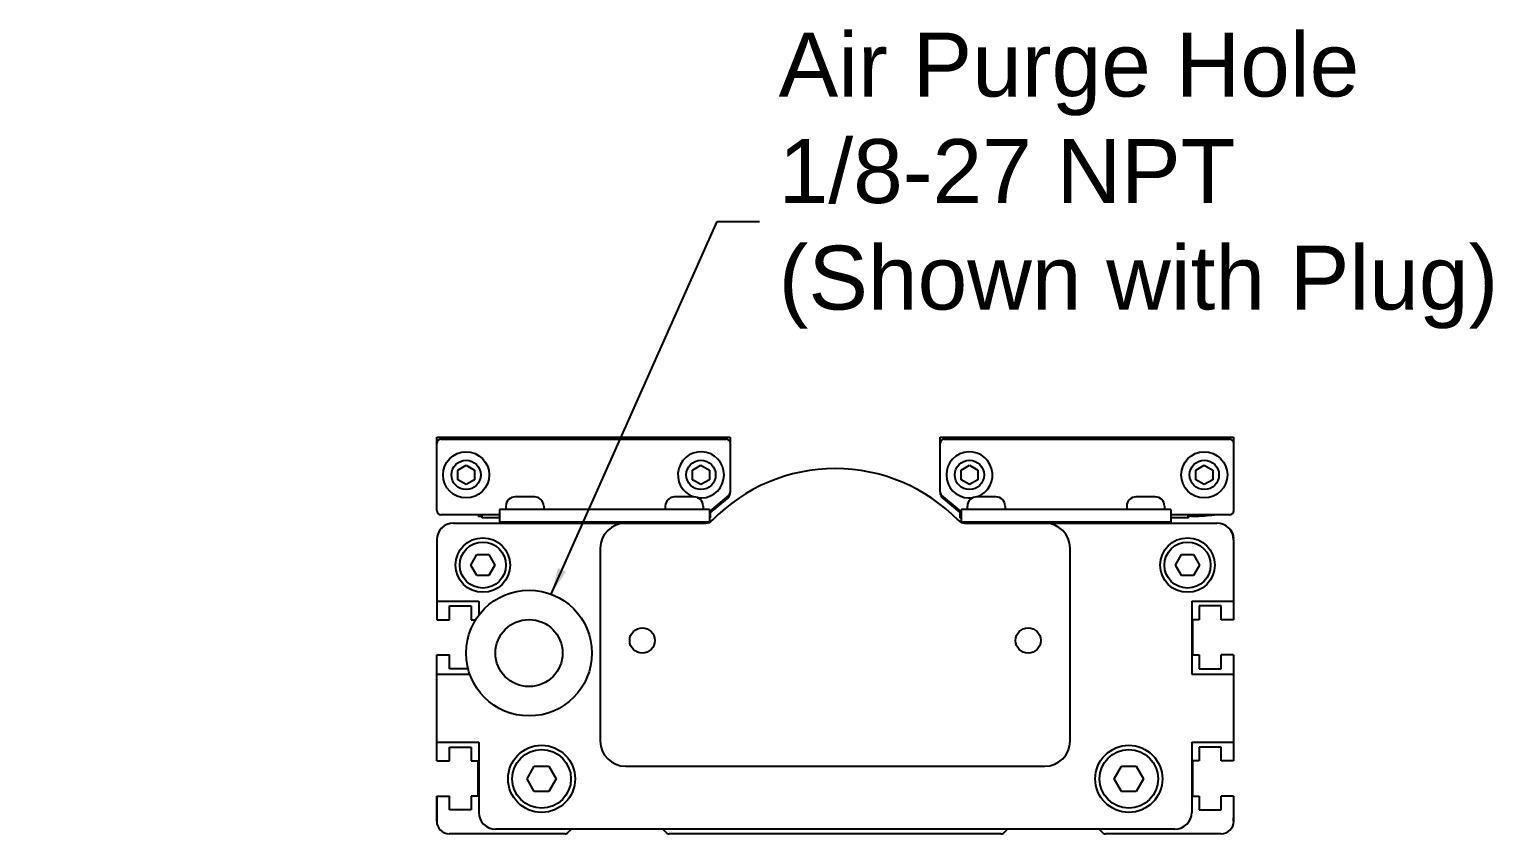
# Model space of a CAD drawing. Extents: x 8 to 48, y 2.1 to 24.2.
# Drawn here: x 8.01 to 14.88, y 12.9 to 16.68 of the extents above; entities that cross this region are included whole.
import ezdxf

# ---------------------------------------------------------------- set-up
doc = ezdxf.new("R2010")
doc.units = 0
doc.header["$LTSCALE"] = 0.5
doc.header["$MEASUREMENT"] = 0
doc.layers.get('0').update_dxf_attribs({"linetype": 'CONTINUOUS'})
doc.styles.add('ROMANS', font='ROMANS')
doc.dimstyles.get("Standard").update_dxf_attribs({"dimtxt": 0.18, "dimasz": 0.18, "dimexe": 0.18, "dimexo": 0.0625, "dimgap": 0.09, "dimtad": 0, "dimtih": 1, "dimtoh": 1, "dimdec": 4, "dimzin": 0, "dimtxsty": 'ROMANS', "dimcen": 0.09, "dimazin": 3, "dimtfac": 1, "dimtdec": 4, "dimtofl": 0, "dimtmove": 0, "dimatfit": 3, "dimtolj": 1, "dimtzin": 0})

msp = doc.modelspace()

# ---------------------------------------------------------------- linework, layer by layer
for p, q in [((9.9203, 14.7656), (11.2982, 14.7656)), ((9.9203, 14.4211), (9.9203, 14.7656)), ((9.94, 14.7557), (11.2786, 14.7557)), ((11.2982, 14.7656), (11.2982, 14.509)), ((12.2825, 14.7656), (13.6604, 14.7656)), ((12.2825, 14.509), (12.2825, 14.7656)), ((12.3022, 14.7557), (13.6408, 14.7557)), ((13.6604, 14.7656), (13.6604, 14.4211)), ((10.0187, 14.6111), (10.0581, 14.6339)), ((10.0581, 14.6339), (10.0975, 14.6111)), ((11.1211, 14.6111), (11.1604, 14.6339)), ((11.1604, 14.6339), (11.1998, 14.6111)), ((12.3809, 14.6111), (12.4203, 14.6339)), ((12.4203, 14.6339), (12.4597, 14.6111)), ((13.4833, 14.6111), (13.5226, 14.6339)), ((13.5226, 14.6339), (13.562, 14.6111)), ((10.0187, 14.5657), (10.0187, 14.6111)), ((10.0581, 14.5429), (10.0187, 14.5657)), ((10.0975, 14.5657), (10.0581, 14.5429)), ((10.0975, 14.6111), (10.0975, 14.5657)), ((11.1211, 14.5657), (11.1211, 14.6111)), ((11.1604, 14.5429), (11.1211, 14.5657)), ((11.1998, 14.5657), (11.1604, 14.5429)), ((11.1998, 14.6111), (11.1998, 14.5657)), ((12.3809, 14.5657), (12.3809, 14.6111)), ((12.4203, 14.5429), (12.3809, 14.5657)), ((12.4597, 14.5657), (12.4203, 14.5429)), ((12.4597, 14.6111), (12.4597, 14.5657)), ((13.4833, 14.5657), (13.4833, 14.6111)), ((13.5226, 14.5429), (13.4833, 14.5657)), ((13.562, 14.5657), (13.5226, 14.5429)), ((13.562, 14.6111), (13.562, 14.5657)), ((11.2912, 14.4939), (11.1998, 14.4172)), ((12.3809, 14.4172), (12.2895, 14.4939)), ((11.1998, 14.4261), (10.2156, 14.4261)), ((10.2156, 14.4261), (10.2156, 14.367)), ((10.2451, 14.4418), (10.2451, 14.4261)), ((10.3789, 14.4851), (10.2884, 14.4851)), ((10.4223, 14.4418), (10.4223, 14.4261)), ((10.9931, 14.4418), (10.9931, 14.4261)), ((11.127, 14.4851), (11.0364, 14.4851)), ((11.1703, 14.4418), (11.1703, 14.4261)), ((11.1998, 14.4261), (11.1998, 14.3677)), ((11.2036, 14.4106), (11.2842, 14.4782)), ((12.2966, 14.4782), (12.3758, 14.4117)), ((13.3652, 14.4261), (12.3809, 14.4261)), ((12.3809, 14.4261), (12.3809, 14.3677)), ((12.4104, 14.4418), (12.4104, 14.4261)), ((12.5443, 14.4851), (12.4538, 14.4851)), ((12.5876, 14.4418), (12.5876, 14.4261)), ((13.1585, 14.4418), (13.1585, 14.4261)), ((13.2923, 14.4851), (13.2018, 14.4851)), ((13.3356, 14.4418), (13.3356, 14.4261)), ((13.3652, 14.4261), (13.3652, 14.367)), ((10.2156, 14.4014), (9.94, 14.4014)), ((9.999, 14.362), (11.1839, 14.362)), ((10.1171, 14.4014), (10.1171, 14.3915)), ((10.1317, 14.3924), (10.1171, 14.3915)), ((10.1317, 14.4014), (10.1317, 14.3871)), ((10.2156, 14.3871), (10.1317, 14.3871)), ((11.1982, 14.367), (10.2156, 14.367)), ((10.2845, 14.367), (10.2845, 14.362)), ((10.3829, 14.367), (10.3829, 14.362)), ((10.4737, 14.362), (10.4737, 14.367)), ((10.8629, 14.362), (10.8629, 14.367)), ((10.9833, 14.362), (10.9833, 14.367)), ((11.0325, 14.367), (11.0325, 14.362)), ((11.1309, 14.367), (11.1309, 14.362)), ((11.2049, 14.3871), (11.1998, 14.3871)), ((11.2017, 14.4188), (11.2017, 14.3871)), ((11.2049, 14.3871), (11.2049, 14.4106)), ((12.3758, 14.4215), (12.3758, 14.3871)), ((12.3758, 14.3871), (12.3809, 14.3871)), ((13.3652, 14.367), (12.3825, 14.367)), ((12.3968, 14.362), (13.5817, 14.362)), ((12.4498, 14.367), (12.4498, 14.362)), ((12.5482, 14.367), (12.5482, 14.362)), ((12.5975, 14.362), (12.5975, 14.367)), ((12.7178, 14.362), (12.7178, 14.367)), ((13.107, 14.362), (13.107, 14.367)), ((13.1978, 14.367), (13.1978, 14.362)), ((13.2963, 14.367), (13.2963, 14.362)), ((13.6408, 14.4014), (13.3652, 14.4014)), ((13.449, 14.3871), (13.3652, 14.3871)), ((13.4458, 14.4014), (13.4458, 14.3871)), ((13.449, 14.3871), (13.449, 14.393)), ((13.4636, 14.3939), (13.4636, 14.3915)), ((13.5565, 14.398), (13.5473, 14.3971)), ((9.9203, 14.2833), (9.9203, 13.9082)), ((13.6604, 14.2833), (13.6604, 13.9082)), ((10.08, 14.165), (10.1084, 14.2143)), ((10.1084, 14.1158), (10.08, 14.165)), ((10.1084, 14.2143), (10.1652, 14.2143)), ((10.1652, 14.2143), (10.1936, 14.165)), ((10.1936, 14.165), (10.1652, 14.1158)), ((13.3871, 14.165), (13.4155, 14.2143)), ((13.4155, 14.1158), (13.3871, 14.165)), ((13.4155, 14.2143), (13.4723, 14.2143)), ((13.4723, 14.2143), (13.5007, 14.165)), ((13.5007, 14.165), (13.4723, 14.1158)), ((10.1652, 14.1158), (10.1084, 14.1158)), ((13.4723, 14.1158), (13.4155, 14.1158)), ((9.9203, 13.996), (10.1173, 13.996)), ((10.1173, 13.996), (10.1173, 13.9291)), ((13.4634, 13.996), (13.4634, 13.653)), ((13.4634, 13.996), (13.6604, 13.996)), ((9.9203, 13.2454), (9.9203, 13.7429)), ((13.6604, 13.7429), (13.6604, 13.2454)), ((9.9203, 13.653), (10.0751, 13.653)), ((13.4634, 13.653), (13.6604, 13.653)), ((9.9203, 13.334), (10.1173, 13.334)), ((10.1173, 13.334), (10.1173, 13.0037)), ((13.4634, 13.334), (13.6604, 13.334)), ((13.4634, 13.334), (13.4634, 13.0037)), ((10.3442, 13.1612), (10.3783, 13.2203)), ((10.3783, 13.2203), (10.4465, 13.2203)), ((10.4465, 13.2203), (10.4806, 13.1612)), ((13.1001, 13.1612), (13.1342, 13.2203)), ((13.1342, 13.2203), (13.2024, 13.2203)), ((13.2024, 13.2203), (13.2365, 13.1612)), ((10.3783, 13.1022), (10.3442, 13.1612)), ((10.4806, 13.1612), (10.4465, 13.1022)), ((13.1342, 13.1022), (13.1001, 13.1612)), ((13.2365, 13.1612), (13.2024, 13.1022)), ((9.9203, 12.9624), (9.9203, 13.0801)), ((9.9203, 13.0801), (9.9203, 12.9624)), ((10.4465, 13.1022), (10.3783, 13.1022)), ((13.2024, 13.1022), (13.1342, 13.1022)), ((13.6604, 13.0801), (13.6604, 12.9624)), ((9.9203, 12.9624), (9.9203, 12.9774)), ((9.9203, 12.9624), (9.9203, 12.9774)), ((13.3847, 12.925), (10.196, 12.925)), ((10.5363, 12.9091), (10.5522, 12.925)), ((10.9813, 12.925), (10.9972, 12.9091)), ((12.5835, 12.9091), (12.5994, 12.925)), ((13.0286, 12.925), (13.0444, 12.9091)), ((13.6604, 12.9624), (13.6604, 12.9774)), ((10.5224, 12.9034), (9.9793, 12.9034)), ((12.5696, 12.9034), (11.0111, 12.9034)), ((13.6014, 12.9034), (13.0584, 12.9034))]:
    msp.add_line(p, q)
at = {"color": 7, "linetype": 'CONTINUOUS'}
for p, q in [((10.688, 14.2439), (10.688, 13.3384)), ((12.8927, 13.3384), (12.8927, 14.2439)), ((9.9795, 13.9082), (9.9795, 13.9732)), ((9.9795, 13.9732), (10.0819, 13.9732)), ((10.0819, 13.9732), (10.0819, 13.9082)), ((13.6012, 13.9732), (13.4989, 13.9732)), ((13.4989, 13.9732), (13.4989, 13.9082)), ((13.6012, 13.9082), (13.6012, 13.9732)), ((9.9203, 13.9082), (9.9795, 13.9082)), ((10.0819, 13.9082), (10.1029, 13.9082)), ((13.4989, 13.9082), (13.4674, 13.9082)), ((13.4674, 13.9082), (13.4674, 13.7429)), ((13.6604, 13.9082), (13.6012, 13.9082)), ((9.9203, 13.7429), (9.9795, 13.7429)), ((9.9795, 13.6779), (9.9795, 13.7429)), ((13.4674, 13.7429), (13.4989, 13.7429)), ((13.4989, 13.7429), (13.4989, 13.6779)), ((13.6012, 13.6779), (13.6012, 13.7429)), ((13.6604, 13.7429), (13.6012, 13.7429)), ((10.0675, 13.6779), (9.9795, 13.6779)), ((13.4989, 13.6779), (13.6012, 13.6779)), ((9.9795, 13.2454), (9.9795, 13.3104)), ((9.9795, 13.3104), (10.0819, 13.3104)), ((10.0819, 13.3104), (10.0819, 13.2454)), ((13.6012, 13.3104), (13.4989, 13.3104)), ((13.4989, 13.3104), (13.4989, 13.2454)), ((13.6012, 13.2454), (13.6012, 13.3104)), ((9.9203, 13.2454), (9.9795, 13.2454)), ((10.0819, 13.2454), (10.1133, 13.2454)), ((10.1133, 13.2454), (10.1133, 13.0801)), ((10.8061, 13.2203), (12.7746, 13.2203)), ((13.4674, 13.2454), (13.4674, 13.0801)), ((13.4989, 13.2454), (13.4674, 13.2454)), ((13.6604, 13.2454), (13.6012, 13.2454)), ((9.9203, 13.0801), (9.9795, 13.0801)), ((9.9795, 13.0151), (9.9795, 13.0801)), ((10.1133, 13.0801), (10.0819, 13.0801)), ((10.0819, 13.0801), (10.0819, 13.0151)), ((13.4674, 13.0801), (13.4989, 13.0801)), ((13.4989, 13.0801), (13.4989, 13.0151)), ((13.6012, 13.0151), (13.6012, 13.0801)), ((13.6604, 13.0801), (13.6012, 13.0801)), ((10.0819, 13.0151), (9.9795, 13.0151)), ((13.4989, 13.0151), (13.6012, 13.0151))]:
    msp.add_line(p, q, dxfattribs=at)
for points in [[(13.5323, 14.401), (13.532, 14.4008), (13.5292, 14.3998), (13.5242, 14.3989), (13.5171, 14.398), (13.5079, 14.3971), (13.4969, 14.3962), (13.4844, 14.3952), (13.4705, 14.3943), (13.4557, 14.3934), (13.4458, 14.3928)], [(13.5473, 14.3971), (13.5363, 14.3962), (13.5237, 14.3952), (13.5099, 14.3943), (13.495, 14.3934), (13.4795, 14.3925), (13.4636, 14.3915)], [(13.5717, 14.401), (13.5713, 14.4008), (13.5686, 14.3998), (13.5636, 14.3989), (13.5565, 14.398)]]:
    msp.add_lwpolyline(points)
for centre, radius in [((10.0581, 14.5884), 0.1083), ((10.0581, 14.5884), 0.0689), ((11.1604, 14.5884), 0.0689), ((12.4203, 14.5884), 0.0689), ((13.5226, 14.5884), 0.1083), ((13.5226, 14.5884), 0.0689), ((10.1368, 14.165), 0.128), ((13.4439, 14.165), 0.128), ((10.1368, 14.165), 0.1083), ((13.4439, 14.165), 0.1083), ((10.4124, 13.1612), 0.1575), ((10.4124, 13.1612), 0.1378), ((13.1683, 13.1612), 0.1575), ((13.1683, 13.1612), 0.1378)]:
    msp.add_circle(centre, radius)
for centre, radius in [((10.3534, 13.7518), 0.2953), ((10.3534, 13.7518), 0.1575), ((10.8849, 13.8108), 0.0591), ((12.6959, 13.8108), 0.0591)]:
    msp.add_circle(centre, radius, dxfattribs=at)
for centre, radius, start, end in [((9.94, 14.736), 0.0197, 90, 180), ((11.2786, 14.736), 0.0197, 0, 90), ((12.3022, 14.736), 0.0197, 90, 180), ((13.6408, 14.736), 0.0197, 0, 90), ((11.1604, 14.5884), 0.1083, 260.81796, 252.03298), ((12.4203, 14.5884), 0.1083, 287.96702, 279.18204), ((11.7904, 13.8108), 0.8071, 44.24072, 135.75928), ((11.2589, 14.5083), 0.0394, 310, 0), ((11.2786, 14.509), 0.0197, 310, 0), ((12.3022, 14.509), 0.0197, 180, 230), ((12.3219, 14.5083), 0.0394, 180, 230), ((10.2884, 14.4418), 0.0433, 90, 180), ((10.3789, 14.4418), 0.0433, 0, 90), ((11.0364, 14.4418), 0.0433, 90, 180), ((11.127, 14.4418), 0.0433, 0, 90), ((12.4538, 14.4418), 0.0433, 90, 180), ((12.5443, 14.4418), 0.0433, 0, 90), ((13.2018, 14.4418), 0.0433, 90, 180), ((13.2923, 14.4418), 0.0433, 0, 90), ((9.94, 14.4211), 0.0197, 180, 270), ((9.999, 14.2833), 0.0787, 90, 180), ((11.1757, 14.4211), 0.0591, 270, 315.15717), ((11.1839, 14.4014), 0.0394, 270, 315.75928), ((11.1783, 14.4408), 0.0394, 306.56716, 310), ((12.405, 14.4211), 0.0591, 224.84283, 270), ((12.3968, 14.4014), 0.0394, 224.24072, 270), ((13.5817, 14.2833), 0.0787, 0, 90), ((13.6408, 14.4211), 0.0197, 270, 0), ((13.6014, 14.2905), 0.0591, 0, 43.68935), ((13.6014, 14.2905), 0.0591, 0, 43.68935), ((10.196, 13.0037), 0.0787, 180, 270), ((13.3847, 13.0037), 0.0787, 270, 0), ((9.9793, 12.9624), 0.0591, 180, 270), ((13.6014, 12.9624), 0.0591, 270, 0), ((10.5224, 12.923), 0.0197, 270, 315), ((11.0111, 12.923), 0.0197, 225, 270), ((12.5696, 12.923), 0.0197, 270, 315), ((13.0584, 12.923), 0.0197, 225, 270)]:
    msp.add_arc(centre, radius, start, end)
for centre, start, end in [((10.8061, 14.2439), 90, 180), ((12.7746, 14.2439), 0, 90), ((10.8061, 13.3384), 180, 270), ((12.7746, 13.3384), 270, 0)]:
    msp.add_arc(centre, 0.1181, start, end, dxfattribs=at)

# ---------------------------------------------------------------- texts
at = {"insert": (11.5251, 15.9697), "char_height": 0.3, "attachment_point": 4}
msp.add_mtext('{\\fArial|b0|i0|c0|p34;Air Purge Hole\\P1/8-27 NPT\\P(Shown with Plug)}', dxfattribs=at)

# ---------------------------------------------------------------- leaders
at = {"annotation_type": 0, "has_hookline": 1, "hookline_direction": 1, "text_width": 3.337}
msp.add_leader([(10.4571, 14.0282), (11.2372, 15.7776), (11.4351, 15.7776)], dimstyle='STANDARD', override={"dimtxt": 0.384208, "dimasz": 0.125, "dimexe": 0.612, "dimexo": 0.2125, "dimgap": 0.09, "dimtad": 0, "dimtxsty": 'STANDARD', "dimcen": 0.306, "dimtmove": 0}, dxfattribs=at)

doc.saveas('drawing.dxf')
